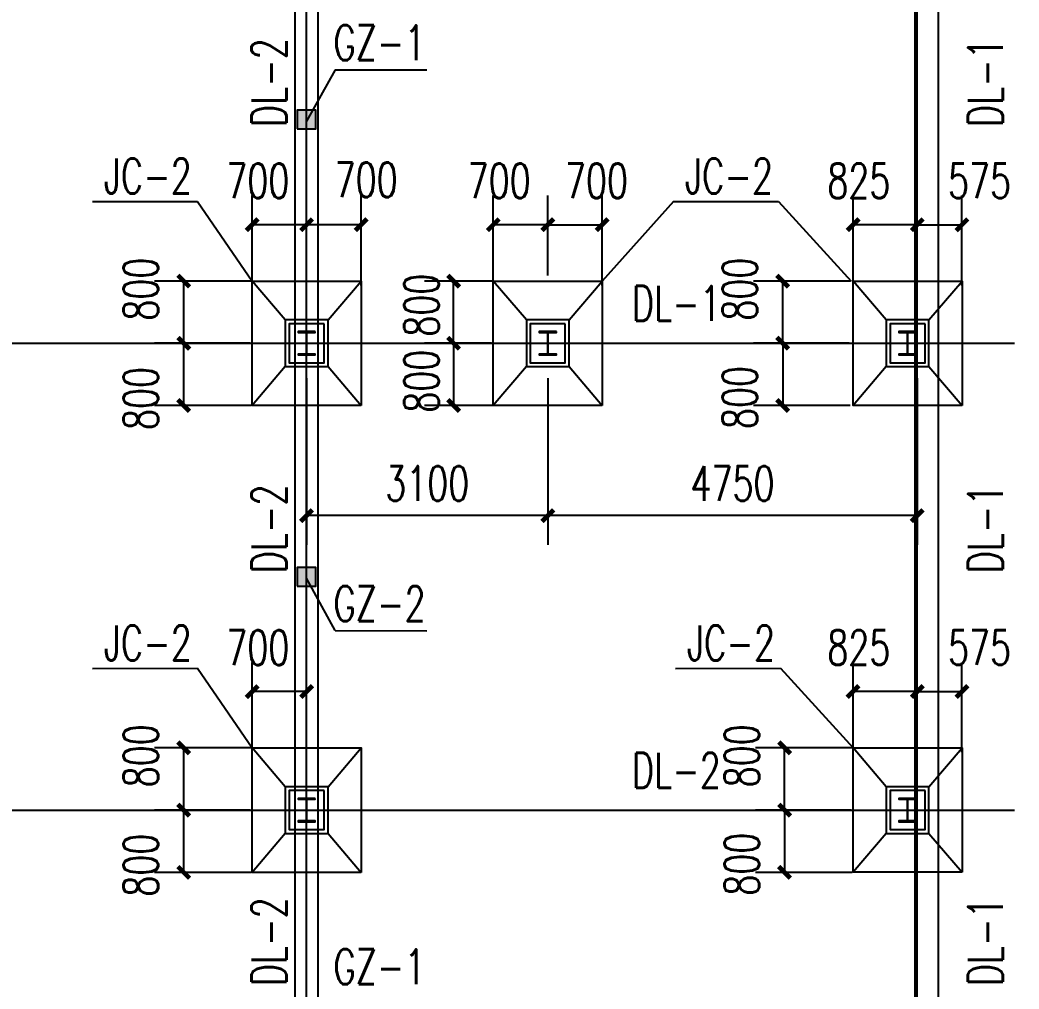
# Model space of a CAD drawing. Extents: x 180850 to 1399066, y 113487 to 334416.
# Drawn here: x 367315 to 380158, y 196913 to 209367 of the extents above; entities that cross this region are included whole.
import ezdxf

# ---------------------------------------------------------------- set-up
doc = ezdxf.new("R2010")
doc.units = 0
doc.header["$LTSCALE"] = 1000
for name, color, linetype in [('AXIS', 3, 'Continuous'), ('DOTE', 1, 'Continuous'), ('GZ', 50, 'Continuous'), ('YCX', 90, 'Continuous'), ('承台', 2, 'Continuous')]:
    doc.layers.add(name, color=color, linetype=linetype)
doc.styles.add('_TCH_DIM_T3', font='SIMPLEX', dxfattribs={"width": 0.705882, "bigfont": 'GBCBIG'})
doc.dimstyles.new('_TCH_ARCH&&150', dxfattribs={"dimtxt": 446.25, "dimasz": 150, "dimexe": 375, "dimexo": 450, "dimgap": 189.375, "dimtad": 1, "dimdec": 0, "dimzin": 0, "dimdsep": 46, "dimtxsty": '_TCH_DIM_T3', "dimblk": 'ARCHTICK', "dimcen": 0.09, "dimclrd": 3, "dimclre": 3, "dimclrt": 7, "dimazin": 2, "dimtfac": 1, "dimtdec": 0, "dimtix": 1, "dimtmove": 2, "dimatfit": 3, "dimfxl": 1, "dimtolj": 1, "dimtzin": 0, "dimarcsym": 0})
doc.dimstyles.new('TCH_150_1', dxfattribs={"dimtxt": 446.25, "dimasz": 150, "dimexe": 375, "dimexo": 450, "dimgap": 189.375, "dimtad": 1, "dimdec": 0, "dimzin": 0, "dimdsep": 46, "dimtxsty": '_TCH_DIM_T3', "dimblk": 'ARCHTICK', "dimcen": 0.09, "dimclrd": 256, "dimclre": 256, "dimclrt": 7, "dimazin": 2, "dimtfac": 1, "dimtdec": 0, "dimtix": 1, "dimtmove": 2, "dimatfit": 3, "dimfxl": 1, "dimtolj": 1, "dimtzin": 0, "dimarcsym": 0})

# ---------------------------------------------------------------- blocks, each defined once
blk = doc.blocks.new('_ArchTick')
at = {"color": 0, "linetype": 'ByBlock', "const_width": 0.4}
blk.add_lwpolyline([(-0.5, -0.5), (0.5, 0.5)], dxfattribs=at)
blk = doc.blocks.new('*D401')
at = {"color": 3, "lineweight": -2, "transparency": 16777216}
for p, q in [((374100, 204762), (374100, 202622)), ((378850, 204762), (378850, 202622)), ((378850, 202997), (374100, 202997))]:
    blk.add_line(p, q, dxfattribs=at)
at = {"layer": 'Defpoints', "color": 0, "transparency": 16777216}
for p in [(374100, 205212), (378850, 205212), (374100, 202997)]:
    blk.add_point(p, dxfattribs=at)
at = {"color": 3, "lineweight": -2, "transparency": 16777216, "xscale": 150, "yscale": 150, "zscale": 150}
for p, rotation in [((374100, 202997), 180.0000000050025), ((378850, 202997), 5.002478431492818e-09)]:
    blk.add_blockref('_ArchTick', p, dxfattribs=dict(at, rotation=rotation))
at = {"color": 7, "transparency": 16777216, "insert": (376475, 203410), "char_height": 446.2, "attachment_point": 5, "rotation": 0, "style": '_TCH_DIM_T3'}
blk.add_mtext('\\A1;4750', dxfattribs=at)
blk = doc.blocks.new('*D402')
at = {"color": 3, "lineweight": -2, "transparency": 16777216}
for p, q in [((371000, 204762), (371000, 202622)), ((374100, 204762), (374100, 202622)), ((374100, 202997), (371000, 202997))]:
    blk.add_line(p, q, dxfattribs=at)
at = {"layer": 'Defpoints', "color": 0, "transparency": 16777216}
for p in [(371000, 205212), (374100, 205212), (371000, 202997)]:
    blk.add_point(p, dxfattribs=at)
at = {"color": 3, "lineweight": -2, "transparency": 16777216, "xscale": 150, "yscale": 150, "zscale": 150}
for p, rotation in [((371000, 202997), 179.9999999933299), ((374100, 202997), 359.9999999933299)]:
    blk.add_blockref('_ArchTick', p, dxfattribs=dict(at, rotation=rotation))
at = {"color": 7, "transparency": 16777216, "insert": (372550, 203410), "char_height": 446.2, "attachment_point": 5, "rotation": 360, "style": '_TCH_DIM_T3'}
blk.add_mtext('\\A1;3100', dxfattribs=at)
blk = doc.blocks.new('A$C33B20A31')
at = {"layer": 'GZ'}
for points in [[(52360, 29900), (52140, 29900), (52140, 29890), (52243, 29890), (52247, 29885), (52247, 29615), (52243, 29610), (52140, 29610), (52140, 29600), (52360, 29600), (52360, 29610), (52257, 29610), (52253, 29615), (52253, 29885), (52257, 29890), (52360, 29890), (52360, 29900)], [(55460, 29900), (55240, 29900), (55240, 29890), (55343, 29890), (55347, 29885), (55347, 29615), (55343, 29610), (55240, 29610), (55240, 29600), (55460, 29600), (55460, 29610), (55357, 29610), (55353, 29615), (55353, 29885), (55357, 29890), (55460, 29890), (55460, 29900)], [(60085, 29900), (59865, 29900), (59865, 29890), (59968, 29890), (59972, 29885), (59972, 29615), (59968, 29610), (59865, 29610), (59865, 29600), (60085, 29600), (60085, 29610), (59982, 29610), (59978, 29615), (59978, 29885), (59982, 29890), (60085, 29890), (60085, 29900)], [(52360, 23900), (52140, 23900), (52140, 23890), (52243, 23890), (52247, 23885), (52247, 23615), (52243, 23610), (52140, 23610), (52140, 23600), (52360, 23600), (52360, 23610), (52257, 23610), (52253, 23615), (52253, 23885), (52257, 23890), (52360, 23890), (52360, 23900)], [(60085, 23900), (59865, 23900), (59865, 23890), (59968, 23890), (59972, 23885), (59972, 23615), (59968, 23610), (59865, 23610), (59865, 23600), (60085, 23600), (60085, 23610), (59982, 23610), (59978, 23615), (59978, 23885), (59982, 23890), (60085, 23890), (60085, 23900)]]:
    blk.add_lwpolyline(points, close=True, dxfattribs=at)
blk = doc.blocks.new('*D1392')
at = {"layer": 'AXIS', "linetype": 'ByBlock', "lineweight": -2, "transparency": 16777216}
for p, q in [((370275, 205212), (369045, 205212)), ((369420, 204412), (369420, 205212)), ((370289, 204412), (369045, 204412))]:
    blk.add_line(p, q, dxfattribs=at)
at = {"layer": 'Defpoints', "color": 0, "linetype": 'ByBlock', "transparency": 16777216}
for p in [(369420, 205212), (370725, 205212), (370739, 204412)]:
    blk.add_point(p, dxfattribs=at)
at = {"layer": 'AXIS', "linetype": 'ByBlock', "lineweight": -2, "transparency": 16777216, "xscale": 150, "yscale": 150, "zscale": 150}
for p, rotation in [((369420, 205212), 90), ((369420, 204412), 270)]:
    blk.add_blockref('_ArchTick', p, dxfattribs=dict(at, rotation=rotation))
at = {"layer": 'AXIS', "color": 7, "linetype": 'ByBlock', "transparency": 16777216, "insert": (368870, 204504), "char_height": 446.2, "attachment_point": 5, "rotation": 90, "style": '_TCH_DIM_T3'}
blk.add_mtext('\\A1;800', dxfattribs=at)
blk = doc.blocks.new('*D1393')
at = {"layer": 'AXIS', "linetype": 'ByBlock', "lineweight": -2, "transparency": 16777216}
for p, q in [((370300, 205957), (370300, 207111)), ((371000, 206082), (371000, 207111)), ((371000, 206736), (370300, 206736))]:
    blk.add_line(p, q, dxfattribs=at)
at = {"layer": 'Defpoints', "color": 0, "linetype": 'ByBlock', "transparency": 16777216}
for p in [(370300, 206736), (371000, 205632), (370300, 205507)]:
    blk.add_point(p, dxfattribs=at)
at = {"layer": 'AXIS', "linetype": 'ByBlock', "lineweight": -2, "transparency": 16777216, "xscale": 150, "yscale": 150, "zscale": 150, "rotation": 180}
blk.add_blockref('_ArchTick', (370300, 206736), dxfattribs=at)
at = {"layer": 'AXIS', "linetype": 'ByBlock', "lineweight": -2, "transparency": 16777216, "xscale": 150, "yscale": 150, "zscale": 150}
blk.add_blockref('_ArchTick', (371000, 206736), dxfattribs=at)
at = {"layer": 'AXIS', "color": 7, "linetype": 'ByBlock', "transparency": 16777216, "insert": (370374, 207300), "char_height": 446.2, "attachment_point": 5, "style": '_TCH_DIM_T3'}
blk.add_mtext('\\A1;700', dxfattribs=at)
blk = doc.blocks.new('*D1394')
at = {"layer": 'AXIS', "linetype": 'ByBlock', "lineweight": -2, "transparency": 16777216}
for p, q in [((371000, 206082), (371000, 207111)), ((371700, 205957), (371700, 207111)), ((371700, 206736), (371000, 206736))]:
    blk.add_line(p, q, dxfattribs=at)
at = {"layer": 'Defpoints', "color": 0, "linetype": 'ByBlock', "transparency": 16777216}
for p in [(371000, 206736), (371000, 205632), (371700, 205507)]:
    blk.add_point(p, dxfattribs=at)
at = {"layer": 'AXIS', "linetype": 'ByBlock', "lineweight": -2, "transparency": 16777216, "xscale": 150, "yscale": 150, "zscale": 150, "rotation": 180}
blk.add_blockref('_ArchTick', (371000, 206736), dxfattribs=at)
at = {"layer": 'AXIS', "linetype": 'ByBlock', "lineweight": -2, "transparency": 16777216, "xscale": 150, "yscale": 150, "zscale": 150}
blk.add_blockref('_ArchTick', (371700, 206736), dxfattribs=at)
at = {"layer": 'AXIS', "color": 7, "linetype": 'ByBlock', "transparency": 16777216, "insert": (371765, 207313), "char_height": 446.2, "attachment_point": 5, "style": '_TCH_DIM_T3'}
blk.add_mtext('\\A1;700', dxfattribs=at)
blk = doc.blocks.new('*D1395')
at = {"layer": 'AXIS', "linetype": 'ByBlock', "lineweight": -2, "transparency": 16777216}
for p, q in [((370289, 206012), (369045, 206012)), ((369420, 205212), (369420, 206012)), ((370275, 205212), (369045, 205212))]:
    blk.add_line(p, q, dxfattribs=at)
at = {"layer": 'Defpoints', "color": 0, "linetype": 'ByBlock', "transparency": 16777216}
for p in [(369420, 206012), (370739, 206012), (370725, 205212)]:
    blk.add_point(p, dxfattribs=at)
at = {"layer": 'AXIS', "linetype": 'ByBlock', "lineweight": -2, "transparency": 16777216, "xscale": 150, "yscale": 150, "zscale": 150}
for p, rotation in [((369420, 206012), 90), ((369420, 205212), 270)]:
    blk.add_blockref('_ArchTick', p, dxfattribs=dict(at, rotation=rotation))
at = {"layer": 'AXIS', "color": 7, "linetype": 'ByBlock', "transparency": 16777216, "insert": (368870, 205909), "char_height": 446.2, "attachment_point": 5, "rotation": 90, "style": '_TCH_DIM_T3'}
blk.add_mtext('\\A1;800', dxfattribs=at)
blk = doc.blocks.new('*D1396')
at = {"layer": 'AXIS', "linetype": 'ByBlock', "lineweight": -2, "transparency": 16777216}
for p, q in [((373400, 205957), (373400, 207111)), ((374100, 206082), (374100, 207111)), ((374100, 206736), (373400, 206736))]:
    blk.add_line(p, q, dxfattribs=at)
at = {"layer": 'Defpoints', "color": 0, "linetype": 'ByBlock', "transparency": 16777216}
for p in [(373400, 206736), (374100, 205632), (373400, 205507)]:
    blk.add_point(p, dxfattribs=at)
at = {"layer": 'AXIS', "linetype": 'ByBlock', "lineweight": -2, "transparency": 16777216, "xscale": 150, "yscale": 150, "zscale": 150, "rotation": 180}
blk.add_blockref('_ArchTick', (373400, 206736), dxfattribs=at)
at = {"layer": 'AXIS', "linetype": 'ByBlock', "lineweight": -2, "transparency": 16777216, "xscale": 150, "yscale": 150, "zscale": 150}
blk.add_blockref('_ArchTick', (374100, 206736), dxfattribs=at)
at = {"layer": 'AXIS', "color": 7, "linetype": 'ByBlock', "transparency": 16777216, "insert": (373474, 207300), "char_height": 446.2, "attachment_point": 5, "style": '_TCH_DIM_T3'}
blk.add_mtext('\\A1;700', dxfattribs=at)
blk = doc.blocks.new('*D1397')
at = {"layer": 'AXIS', "linetype": 'ByBlock', "lineweight": -2, "transparency": 16777216}
for p, q in [((373389, 206012), (372515, 206012)), ((372890, 205212), (372890, 206012)), ((373375, 205212), (372515, 205212))]:
    blk.add_line(p, q, dxfattribs=at)
at = {"layer": 'Defpoints', "color": 0, "linetype": 'ByBlock', "transparency": 16777216}
for p in [(372890, 206012), (373839, 206012), (373825, 205212)]:
    blk.add_point(p, dxfattribs=at)
at = {"layer": 'AXIS', "linetype": 'ByBlock', "lineweight": -2, "transparency": 16777216, "xscale": 150, "yscale": 150, "zscale": 150}
for p, rotation in [((372890, 206012), 90), ((372890, 205212), 270)]:
    blk.add_blockref('_ArchTick', p, dxfattribs=dict(at, rotation=rotation))
at = {"layer": 'AXIS', "color": 7, "linetype": 'ByBlock', "transparency": 16777216, "insert": (372476, 205701), "char_height": 446.2, "attachment_point": 5, "rotation": 90, "style": '_TCH_DIM_T3'}
blk.add_mtext('\\A1;800', dxfattribs=at)
blk = doc.blocks.new('*D1398')
at = {"layer": 'AXIS', "linetype": 'ByBlock', "lineweight": -2, "transparency": 16777216}
for p, q in [((378025, 205957), (378025, 207111)), ((378850, 206082), (378850, 207111)), ((378850, 206736), (378025, 206736))]:
    blk.add_line(p, q, dxfattribs=at)
at = {"layer": 'Defpoints', "color": 0, "linetype": 'ByBlock', "transparency": 16777216}
for p in [(378025, 206736), (378850, 205632), (378025, 205507)]:
    blk.add_point(p, dxfattribs=at)
at = {"layer": 'AXIS', "linetype": 'ByBlock', "lineweight": -2, "transparency": 16777216, "xscale": 150, "yscale": 150, "zscale": 150, "rotation": 180}
blk.add_blockref('_ArchTick', (378025, 206736), dxfattribs=at)
at = {"layer": 'AXIS', "linetype": 'ByBlock', "lineweight": -2, "transparency": 16777216, "xscale": 150, "yscale": 150, "zscale": 150}
blk.add_blockref('_ArchTick', (378850, 206736), dxfattribs=at)
at = {"layer": 'AXIS', "color": 7, "linetype": 'ByBlock', "transparency": 16777216, "insert": (378099, 207301), "char_height": 446.2, "attachment_point": 5, "style": '_TCH_DIM_T3'}
blk.add_mtext('\\A1;825', dxfattribs=at)
blk = doc.blocks.new('*D1399')
at = {"layer": 'AXIS', "linetype": 'ByBlock', "lineweight": -2, "transparency": 16777216}
for p, q in [((377989, 206012), (376745, 206012)), ((377120, 205212), (377120, 206012)), ((377975, 205212), (376745, 205212))]:
    blk.add_line(p, q, dxfattribs=at)
at = {"layer": 'Defpoints', "color": 0, "linetype": 'ByBlock', "transparency": 16777216}
for p in [(377120, 206012), (378439, 206012), (378425, 205212)]:
    blk.add_point(p, dxfattribs=at)
at = {"layer": 'AXIS', "linetype": 'ByBlock', "lineweight": -2, "transparency": 16777216, "xscale": 150, "yscale": 150, "zscale": 150}
for p, rotation in [((377120, 206012), 90), ((377120, 205212), 270)]:
    blk.add_blockref('_ArchTick', p, dxfattribs=dict(at, rotation=rotation))
at = {"layer": 'AXIS', "color": 7, "linetype": 'ByBlock', "transparency": 16777216, "insert": (376570, 205909), "char_height": 446.2, "attachment_point": 5, "rotation": 90, "style": '_TCH_DIM_T3'}
blk.add_mtext('\\A1;800', dxfattribs=at)
blk = doc.blocks.new('*D1400')
at = {"layer": 'AXIS', "linetype": 'ByBlock', "lineweight": -2, "transparency": 16777216}
for p, q in [((378850, 206082), (378850, 207111)), ((379425, 205957), (379425, 207111)), ((378850, 206736), (379425, 206736))]:
    blk.add_line(p, q, dxfattribs=at)
at = {"layer": 'Defpoints', "color": 0, "linetype": 'ByBlock', "transparency": 16777216}
for p in [(379425, 206736), (378850, 205632), (379425, 205507)]:
    blk.add_point(p, dxfattribs=at)
at = {"layer": 'AXIS', "linetype": 'ByBlock', "lineweight": -2, "transparency": 16777216, "xscale": 150, "yscale": 150, "zscale": 150, "rotation": 180}
blk.add_blockref('_ArchTick', (378850, 206736), dxfattribs=at)
at = {"layer": 'AXIS', "linetype": 'ByBlock', "lineweight": -2, "transparency": 16777216, "xscale": 150, "yscale": 150, "zscale": 150}
blk.add_blockref('_ArchTick', (379425, 206736), dxfattribs=at)
at = {"layer": 'AXIS', "color": 7, "linetype": 'ByBlock', "transparency": 16777216, "insert": (379652, 207301), "char_height": 446.2, "attachment_point": 5, "style": '_TCH_DIM_T3'}
blk.add_mtext('\\A1;575', dxfattribs=at)
blk = doc.blocks.new('*D1401')
at = {"layer": 'AXIS', "linetype": 'ByBlock', "lineweight": -2, "transparency": 16777216}
for p, q in [((377975, 205212), (376745, 205212)), ((377120, 205212), (377120, 204412)), ((377989, 204412), (376745, 204412))]:
    blk.add_line(p, q, dxfattribs=at)
at = {"layer": 'Defpoints', "color": 0, "linetype": 'ByBlock', "transparency": 16777216}
for p in [(378425, 205212), (377120, 204412), (378439, 204412)]:
    blk.add_point(p, dxfattribs=at)
at = {"layer": 'AXIS', "linetype": 'ByBlock', "lineweight": -2, "transparency": 16777216, "xscale": 150, "yscale": 150, "zscale": 150}
for p, rotation in [((377120, 205212), 90), ((377120, 204412), 270)]:
    blk.add_blockref('_ArchTick', p, dxfattribs=dict(at, rotation=rotation))
at = {"layer": 'AXIS', "color": 7, "linetype": 'ByBlock', "transparency": 16777216, "insert": (376570, 204516), "char_height": 446.2, "attachment_point": 5, "rotation": 90, "style": '_TCH_DIM_T3'}
blk.add_mtext('\\A1;800', dxfattribs=at)
blk = doc.blocks.new('*D1402')
at = {"layer": 'AXIS', "linetype": 'ByBlock', "lineweight": -2, "transparency": 16777216}
for p, q in [((374100, 206082), (374100, 207111)), ((374800, 205957), (374800, 207111)), ((374100, 206736), (374800, 206736))]:
    blk.add_line(p, q, dxfattribs=at)
at = {"layer": 'Defpoints', "color": 0, "linetype": 'ByBlock', "transparency": 16777216}
for p in [(374800, 206736), (374100, 205632), (374800, 205507)]:
    blk.add_point(p, dxfattribs=at)
at = {"layer": 'AXIS', "linetype": 'ByBlock', "lineweight": -2, "transparency": 16777216, "xscale": 150, "yscale": 150, "zscale": 150, "rotation": 180}
blk.add_blockref('_ArchTick', (374100, 206736), dxfattribs=at)
at = {"layer": 'AXIS', "linetype": 'ByBlock', "lineweight": -2, "transparency": 16777216, "xscale": 150, "yscale": 150, "zscale": 150}
blk.add_blockref('_ArchTick', (374800, 206736), dxfattribs=at)
at = {"layer": 'AXIS', "color": 7, "linetype": 'ByBlock', "transparency": 16777216, "insert": (374727, 207300), "char_height": 446.2, "attachment_point": 5, "style": '_TCH_DIM_T3'}
blk.add_mtext('\\A1;700', dxfattribs=at)
blk = doc.blocks.new('*D1403')
at = {"layer": 'AXIS', "linetype": 'ByBlock', "lineweight": -2, "transparency": 16777216}
for p, q in [((373375, 205212), (372515, 205212)), ((372890, 205212), (372890, 204412)), ((373389, 204412), (372515, 204412))]:
    blk.add_line(p, q, dxfattribs=at)
at = {"layer": 'Defpoints', "color": 0, "linetype": 'ByBlock', "transparency": 16777216}
for p in [(373825, 205212), (372890, 204412), (373839, 204412)]:
    blk.add_point(p, dxfattribs=at)
at = {"layer": 'AXIS', "linetype": 'ByBlock', "lineweight": -2, "transparency": 16777216, "xscale": 150, "yscale": 150, "zscale": 150}
for p, rotation in [((372890, 205212), 90), ((372890, 204412), 270)]:
    blk.add_blockref('_ArchTick', p, dxfattribs=dict(at, rotation=rotation))
at = {"layer": 'AXIS', "color": 7, "linetype": 'ByBlock', "transparency": 16777216, "insert": (372476, 204724), "char_height": 446.2, "attachment_point": 5, "rotation": 90, "style": '_TCH_DIM_T3'}
blk.add_mtext('\\A1;800', dxfattribs=at)
blk = doc.blocks.new('*D1414')
at = {"layer": 'AXIS', "linetype": 'ByBlock', "lineweight": -2, "transparency": 16777216}
for p, q in [((370275, 199212), (369045, 199212)), ((369420, 198412), (369420, 199212)), ((370289, 198412), (369045, 198412))]:
    blk.add_line(p, q, dxfattribs=at)
at = {"layer": 'Defpoints', "color": 0, "linetype": 'ByBlock', "transparency": 16777216}
for p in [(369420, 199212), (370725, 199212), (370739, 198412)]:
    blk.add_point(p, dxfattribs=at)
at = {"layer": 'AXIS', "linetype": 'ByBlock', "lineweight": -2, "transparency": 16777216, "xscale": 150, "yscale": 150, "zscale": 150}
for p, rotation in [((369420, 199212), 90), ((369420, 198412), 270)]:
    blk.add_blockref('_ArchTick', p, dxfattribs=dict(at, rotation=rotation))
at = {"layer": 'AXIS', "color": 7, "linetype": 'ByBlock', "transparency": 16777216, "insert": (368870, 198504), "char_height": 446.2, "attachment_point": 5, "rotation": 90, "style": '_TCH_DIM_T3'}
blk.add_mtext('\\A1;800', dxfattribs=at)
blk = doc.blocks.new('*D1415')
at = {"layer": 'AXIS', "linetype": 'ByBlock', "lineweight": -2, "transparency": 16777216}
for p, q in [((370300, 199957), (370300, 201111)), ((371000, 200082), (371000, 201111)), ((371000, 200736), (370300, 200736))]:
    blk.add_line(p, q, dxfattribs=at)
at = {"layer": 'Defpoints', "color": 0, "linetype": 'ByBlock', "transparency": 16777216}
for p in [(370300, 200736), (371000, 199632), (370300, 199507)]:
    blk.add_point(p, dxfattribs=at)
at = {"layer": 'AXIS', "linetype": 'ByBlock', "lineweight": -2, "transparency": 16777216, "xscale": 150, "yscale": 150, "zscale": 150, "rotation": 180}
blk.add_blockref('_ArchTick', (370300, 200736), dxfattribs=at)
at = {"layer": 'AXIS', "linetype": 'ByBlock', "lineweight": -2, "transparency": 16777216, "xscale": 150, "yscale": 150, "zscale": 150}
blk.add_blockref('_ArchTick', (371000, 200736), dxfattribs=at)
at = {"layer": 'AXIS', "color": 7, "linetype": 'ByBlock', "transparency": 16777216, "insert": (370374, 201300), "char_height": 446.2, "attachment_point": 5, "style": '_TCH_DIM_T3'}
blk.add_mtext('\\A1;700', dxfattribs=at)
blk = doc.blocks.new('*D1416')
at = {"layer": 'AXIS', "linetype": 'ByBlock', "lineweight": -2, "transparency": 16777216}
for p, q in [((370289, 200012), (369045, 200012)), ((369420, 199212), (369420, 200012)), ((370275, 199212), (369045, 199212))]:
    blk.add_line(p, q, dxfattribs=at)
at = {"layer": 'Defpoints', "color": 0, "linetype": 'ByBlock', "transparency": 16777216}
for p in [(369420, 200012), (370739, 200012), (370725, 199212)]:
    blk.add_point(p, dxfattribs=at)
at = {"layer": 'AXIS', "linetype": 'ByBlock', "lineweight": -2, "transparency": 16777216, "xscale": 150, "yscale": 150, "zscale": 150}
for p, rotation in [((369420, 200012), 90), ((369420, 199212), 270)]:
    blk.add_blockref('_ArchTick', p, dxfattribs=dict(at, rotation=rotation))
at = {"layer": 'AXIS', "color": 7, "linetype": 'ByBlock', "transparency": 16777216, "insert": (368870, 199909), "char_height": 446.2, "attachment_point": 5, "rotation": 90, "style": '_TCH_DIM_T3'}
blk.add_mtext('\\A1;800', dxfattribs=at)
blk = doc.blocks.new('*D1417')
at = {"layer": 'AXIS', "linetype": 'ByBlock', "lineweight": -2, "transparency": 16777216}
for p, q in [((378025, 199957), (378025, 201111)), ((378850, 200082), (378850, 201111)), ((378850, 200736), (378025, 200736))]:
    blk.add_line(p, q, dxfattribs=at)
at = {"layer": 'Defpoints', "color": 0, "linetype": 'ByBlock', "transparency": 16777216}
for p in [(378025, 200736), (378850, 199632), (378025, 199507)]:
    blk.add_point(p, dxfattribs=at)
at = {"layer": 'AXIS', "linetype": 'ByBlock', "lineweight": -2, "transparency": 16777216, "xscale": 150, "yscale": 150, "zscale": 150, "rotation": 180}
blk.add_blockref('_ArchTick', (378025, 200736), dxfattribs=at)
at = {"layer": 'AXIS', "linetype": 'ByBlock', "lineweight": -2, "transparency": 16777216, "xscale": 150, "yscale": 150, "zscale": 150}
blk.add_blockref('_ArchTick', (378850, 200736), dxfattribs=at)
at = {"layer": 'AXIS', "color": 7, "linetype": 'ByBlock', "transparency": 16777216, "insert": (378099, 201301), "char_height": 446.2, "attachment_point": 5, "style": '_TCH_DIM_T3'}
blk.add_mtext('\\A1;825', dxfattribs=at)
blk = doc.blocks.new('*D1418')
at = {"layer": 'AXIS', "linetype": 'ByBlock', "lineweight": -2, "transparency": 16777216}
for p, q in [((378014, 200012), (376770, 200012)), ((377145, 199212), (377145, 200012)), ((378000, 199212), (376770, 199212))]:
    blk.add_line(p, q, dxfattribs=at)
at = {"layer": 'Defpoints', "color": 0, "linetype": 'ByBlock', "transparency": 16777216}
for p in [(377145, 200012), (378464, 200012), (378450, 199212)]:
    blk.add_point(p, dxfattribs=at)
at = {"layer": 'AXIS', "linetype": 'ByBlock', "lineweight": -2, "transparency": 16777216, "xscale": 150, "yscale": 150, "zscale": 150}
for p, rotation in [((377145, 200012), 90), ((377145, 199212), 270)]:
    blk.add_blockref('_ArchTick', p, dxfattribs=dict(at, rotation=rotation))
at = {"layer": 'AXIS', "color": 7, "linetype": 'ByBlock', "transparency": 16777216, "insert": (376595, 199909), "char_height": 446.2, "attachment_point": 5, "rotation": 90, "style": '_TCH_DIM_T3'}
blk.add_mtext('\\A1;800', dxfattribs=at)
blk = doc.blocks.new('*D1419')
at = {"layer": 'AXIS', "linetype": 'ByBlock', "lineweight": -2, "transparency": 16777216}
for p, q in [((378850, 200082), (378850, 201111)), ((379425, 199957), (379425, 201111)), ((378850, 200736), (379425, 200736))]:
    blk.add_line(p, q, dxfattribs=at)
at = {"layer": 'Defpoints', "color": 0, "linetype": 'ByBlock', "transparency": 16777216}
for p in [(379425, 200736), (378850, 199632), (379425, 199507)]:
    blk.add_point(p, dxfattribs=at)
at = {"layer": 'AXIS', "linetype": 'ByBlock', "lineweight": -2, "transparency": 16777216, "xscale": 150, "yscale": 150, "zscale": 150, "rotation": 180}
blk.add_blockref('_ArchTick', (378850, 200736), dxfattribs=at)
at = {"layer": 'AXIS', "linetype": 'ByBlock', "lineweight": -2, "transparency": 16777216, "xscale": 150, "yscale": 150, "zscale": 150}
blk.add_blockref('_ArchTick', (379425, 200736), dxfattribs=at)
at = {"layer": 'AXIS', "color": 7, "linetype": 'ByBlock', "transparency": 16777216, "insert": (379652, 201301), "char_height": 446.2, "attachment_point": 5, "style": '_TCH_DIM_T3'}
blk.add_mtext('\\A1;575', dxfattribs=at)
blk = doc.blocks.new('*D1420')
at = {"layer": 'AXIS', "linetype": 'ByBlock', "lineweight": -2, "transparency": 16777216}
for p, q in [((378000, 199212), (376770, 199212)), ((377145, 199212), (377145, 198412)), ((378014, 198412), (376770, 198412))]:
    blk.add_line(p, q, dxfattribs=at)
at = {"layer": 'Defpoints', "color": 0, "linetype": 'ByBlock', "transparency": 16777216}
for p in [(378450, 199212), (377145, 198412), (378464, 198412)]:
    blk.add_point(p, dxfattribs=at)
at = {"layer": 'AXIS', "linetype": 'ByBlock', "lineweight": -2, "transparency": 16777216, "xscale": 150, "yscale": 150, "zscale": 150}
for p, rotation in [((377145, 199212), 90), ((377145, 198412), 270)]:
    blk.add_blockref('_ArchTick', p, dxfattribs=dict(at, rotation=rotation))
at = {"layer": 'AXIS', "color": 7, "linetype": 'ByBlock', "transparency": 16777216, "insert": (376595, 198516), "char_height": 446.2, "attachment_point": 5, "rotation": 90, "style": '_TCH_DIM_T3'}
blk.add_mtext('\\A1;800', dxfattribs=at)

msp = doc.modelspace()

# ---------------------------------------------------------------- hatches: boundary and pattern name
h = msp.add_hatch(color=256)
h.dxf.hatch_style = 1
h.paths.add_polyline_path([(371120.32, 208207.31), (370880.32, 208207.31), (370880.32, 207967.31), (371120.32, 207967.31)])
h = msp.add_hatch(color=256)
h.dxf.hatch_style = 1
h.paths.add_polyline_path([(371120.32, 202332.31), (370880.32, 202332.31), (370880.32, 202092.31), (371120.32, 202092.31)])

# ---------------------------------------------------------------- linework, layer by layer
for p, q in [((370725.32, 205287.31), (370725.32, 205287.31)), ((373825.32, 205287.31), (373825.32, 205287.31)), ((370725.32, 199287.31), (370725.32, 199287.31))]:
    msp.add_line(p, q)
for points in [[(318480.32, 211232.31), (379120.32, 211232.31), (379120.32, 175192.31), (318480.32, 175192.31)], [(318780.32, 210932.31), (378820.32, 210932.31), (378820.32, 175492.31), (318780.32, 175492.31)], [(370850.32, 176012.13), (371150.32, 176012.13), (371150.32, 210932.31), (370850.32, 210932.31)], [(370880.32, 207967.31), (371120.32, 207967.31), (371120.32, 208207.31), (370880.32, 208207.31)], [(370880.32, 202092.31), (371120.32, 202092.31), (371120.32, 202332.31), (370880.32, 202332.31)]]:
    msp.add_lwpolyline(points, close=True)
at = {"layer": 'DOTE'}
for p, q in [((371000.32, 174337.31), (371000.32, 212087.31)), ((378850.32, 174337.31), (378850.32, 212087.31)), ((317625.32, 205212.31), (380100.32, 205212.31)), ((317625.32, 199212.31), (380100.32, 199212.31))]:
    msp.add_line(p, q, dxfattribs=at)
at = {"layer": 'YCX'}
for p, q in [((371368.49, 208726.33), (371000.32, 208067.14)), ((371368.49, 208726.33), (372546.12, 208724.79)), ((368245.39, 207033.5), (369595.38, 207035.26)), ((369595.38, 207035.26), (370300.32, 206012.31)), ((375717.77, 207033.67), (374800.32, 206012.31)), ((375717.77, 207033.67), (377067.76, 207035.44)), ((377067.76, 207035.44), (378000.32, 206012.48)), ((371368.49, 201519.34), (371000.32, 202192.14)), ((371368.49, 201519.34), (372546.12, 201517.8)), ((368245.39, 201033.5), (369595.38, 201035.26)), ((369595.38, 201035.26), (370300.32, 200012.31)), ((375742.77, 201033.67), (377092.76, 201035.44)), ((377092.76, 201035.44), (378025.32, 200012.48))]:
    msp.add_line(p, q, dxfattribs=at)
at = {"layer": '承台'}
for p, q in [((370725.32, 205512.31), (370300.32, 206012.31)), ((371275.32, 205512.31), (371700.32, 206012.31)), ((373825.32, 205512.31), (373400.32, 206012.31)), ((374375.32, 205512.31), (374800.32, 206012.31)), ((378450.32, 205512.48), (378025.32, 206012.48)), ((379000.32, 205512.48), (379425.32, 206012.48)), ((370725.32, 204912.31), (370300.32, 204412.31)), ((371275.32, 204912.31), (371700.32, 204412.31)), ((373825.32, 204912.31), (373400.32, 204412.31)), ((374375.32, 204912.31), (374800.32, 204412.31)), ((378450.32, 204912.48), (378025.32, 204412.48)), ((379000.32, 204912.48), (379425.32, 204412.48)), ((370725.32, 199512.31), (370300.32, 200012.31)), ((371275.32, 199512.31), (371700.32, 200012.31)), ((378450.32, 199512.48), (378025.32, 200012.48)), ((379000.32, 199512.48), (379425.32, 200012.48)), ((370725.32, 198912.31), (370300.32, 198412.31)), ((371275.32, 198912.31), (371700.32, 198412.31)), ((378450.32, 198912.48), (378025.32, 198412.48)), ((379000.32, 198912.48), (379425.32, 198412.48))]:
    msp.add_line(p, q, dxfattribs=at)
for points in [[(371700.32, 204412.31), (370300.32, 204412.31), (370300.32, 206012.31), (371700.32, 206012.31)], [(374800.32, 204412.31), (373400.32, 204412.31), (373400.32, 206012.31), (374800.32, 206012.31)], [(379425.32, 204412.48), (378025.32, 204412.48), (378025.32, 206012.48), (379425.32, 206012.48)], [(371275.32, 205512.31), (370725.32, 205512.31), (370725.32, 204912.31), (371275.32, 204912.31)], [(374375.32, 205512.31), (373825.32, 205512.31), (373825.32, 204912.31), (374375.32, 204912.31)], [(379000.32, 205512.48), (378450.32, 205512.48), (378450.32, 204912.48), (379000.32, 204912.48)], [(371225.32, 205462.31), (370775.32, 205462.31), (370775.32, 204962.31), (371225.32, 204962.31)], [(374325.32, 205462.31), (373875.32, 205462.31), (373875.32, 204962.31), (374325.32, 204962.31)], [(378950.32, 205462.48), (378500.32, 205462.48), (378500.32, 204962.48), (378950.32, 204962.48)], [(371700.32, 198412.31), (370300.32, 198412.31), (370300.32, 200012.31), (371700.32, 200012.31)], [(379425.32, 198412.48), (378025.32, 198412.48), (378025.32, 200012.48), (379425.32, 200012.48)], [(371275.32, 199512.31), (370725.32, 199512.31), (370725.32, 198912.31), (371275.32, 198912.31)], [(371225.32, 199462.31), (370775.32, 199462.31), (370775.32, 198962.31), (371225.32, 198962.31)], [(379000.32, 199512.48), (378450.32, 199512.48), (378450.32, 198912.48), (379000.32, 198912.48)], [(378950.32, 199462.48), (378500.32, 199462.48), (378500.32, 198962.48), (378950.32, 198962.48)]]:
    msp.add_lwpolyline(points, close=True, dxfattribs=at)

# ---------------------------------------------------------------- block references
msp.add_blockref('A$C33B20A31', (318750.32, 175462.31))

# ---------------------------------------------------------------- texts
at = {"layer": 'YCX', "style": '_TCH_DIM_T3', "width": 0.705882}
for s, p in [('GZ-1', (371345.43, 208849.28)), ('JC-2', (368394.68, 207135.29)), ('JC-2', (375867.07, 207135.47)), ('GZ-2', (371345.43, 201642.29)), ('JC-2', (368394.68, 201135.29)), ('JC-2', (375892.07, 201135.47)), ('GZ-1', (371345.43, 196974.28))]:
    msp.add_text(s, height=450, dxfattribs=at).set_placement(p)
at = {"layer": '承台', "color": 6, "style": '_TCH_DIM_T3', "width": 0.705882}
for s, p in [('DL-2', (370740.36, 207990.83)), ('DL-1', (379950.51, 207990.83)), ('DL-2', (370740.36, 202255.02)), ('DL-1', (379950.51, 202255.02)), ('DL-2', (370740.36, 196949.1)), ('DL-1', (379950.51, 196949.1))]:
    msp.add_text(s, height=450, rotation=90, dxfattribs=at).set_placement(p)
for s, p in [('DL-1', (375181.88, 205499.01)), ('DL-2', (375181.88, 199499.01))]:
    msp.add_text(s, height=450, dxfattribs=at).set_placement(p)

# ---------------------------------------------------------------- dimensions: what is measured, and where the dimension line sits
for base, p1, p2, picture, middle in [((371000.32, 202997.46), (374100.32, 205212.31), (371000.32, 205212.31), '*D402', (372550.32, 203409.96)), ((374100.32, 202997.46), (378850.32, 205212.31), (374100.32, 205212.31), '*D401', (376475.32, 203409.96))]:
    dim = msp.add_linear_dim(base=base, p1=p1, p2=p2, angle=180, dimstyle='_TCH_ARCH&&150')
    dim.commit()
    dim.dimension.update_dxf_attribs({"geometry": picture, "text_midpoint": middle})
at = {"layer": 'AXIS', "linetype": 'ByBlock'}
for base, p1, p2, picture, middle in [((370300.32, 206736.32), (371000.32, 205632.31), (370300.32, 205507.31), '*D1393', (370374.12, 207300.39)), ((371000.32, 206736.32), (371700.32, 205507.31), (371000.32, 205632.31), '*D1394', (371765.01, 207312.89)), ((373400.32, 206736.32), (374100.32, 205632.31), (373400.32, 205507.31), '*D1396', (373474.13, 207300.39)), ((378025.32, 206736.5), (378850.32, 205632.48), (378025.32, 205507.48), '*D1398', (378099.12, 207300.56)), ((370300.32, 200736.32), (371000.32, 199632.31), (370300.32, 199507.31), '*D1415', (370374.12, 201300.39)), ((378025.32, 200736.5), (378850.32, 199632.48), (378025.32, 199507.48), '*D1417', (378099.12, 201300.56))]:
    dim = msp.add_linear_dim(base=base, p1=p1, p2=p2, dimstyle='TCH_150_1', dxfattribs=at)
    dim.commit()
    dim.dimension.update_dxf_attribs({"geometry": picture, "text_midpoint": middle, "dimtype": 160})
for base, p1, p2, angle, picture, middle in [((374800.32, 206736.32), (374100.32, 205632.31), (374800.32, 205507.31), 180, '*D1402', (374726.51, 207300.39)), ((379425.32, 206736.5), (378850.32, 205632.48), (379425.32, 205507.48), 180, '*D1400', (379651.51, 207300.56)), ((369419.5, 206012.31), (370725.32, 205212.31), (370739.14, 206012.31), 90, '*D1395', (368869.5, 205909.23)), ((377119.5, 206012.48), (378425.32, 205212.48), (378439.14, 206012.48), 90, '*D1399', (376569.5, 205909.4)), ((372890.49, 206012.31), (373825.32, 205212.31), (373839.15, 206012.31), 90, '*D1397', (372475.54, 205700.57)), ((369419.5, 205212.31), (370739.14, 204412.31), (370725.32, 205212.31), 90, '*D1392', (368869.5, 204504.26)), ((372890.49, 204412.31), (373825.32, 205212.31), (373839.15, 204412.31), 269.999998, '*D1403', (372475.54, 204724.05)), ((377119.5, 204412.48), (378425.32, 205212.48), (378439.14, 204412.48), 270, '*D1401', (376569.5, 204515.56)), ((379425.32, 200736.5), (378850.32, 199632.48), (379425.32, 199507.48), 180, '*D1419', (379651.51, 201300.56)), ((369419.5, 200012.31), (370725.32, 199212.31), (370739.14, 200012.31), 90, '*D1416', (368869.5, 199909.23)), ((377144.5, 200012.48), (378450.32, 199212.48), (378464.14, 200012.48), 90, '*D1418', (376594.5, 199909.4)), ((369419.5, 199212.31), (370739.14, 198412.31), (370725.32, 199212.31), 90, '*D1414', (368869.5, 198504.26)), ((377144.5, 198412.48), (378450.32, 199212.48), (378464.14, 198412.48), 270, '*D1420', (376594.5, 198515.56))]:
    dim = msp.add_linear_dim(base=base, p1=p1, p2=p2, angle=angle, dimstyle='TCH_150_1', dxfattribs=at)
    dim.commit()
    dim.dimension.update_dxf_attribs({"geometry": picture, "text_midpoint": middle, "dimtype": 160})

doc.saveas('drawing.dxf')
